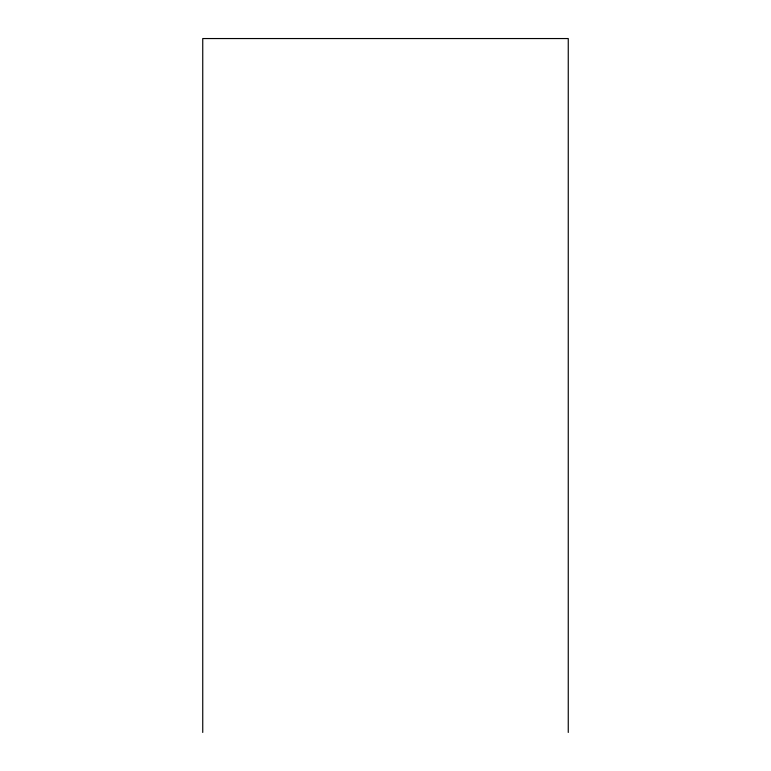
<?xml version="1.0" encoding="UTF-8"?>
<svg xmlns="http://www.w3.org/2000/svg" width="771" height="771" viewBox="0 0 771 771"><rect width="100%" height="100%" fill="white"/><g stroke="black" fill="none" stroke-linecap="round" stroke-linejoin="round"><path stroke-width="1.16" d="M568.256 732.45L568.256 38.55L202.744 38.55L202.744 732.45"/></g></svg>
